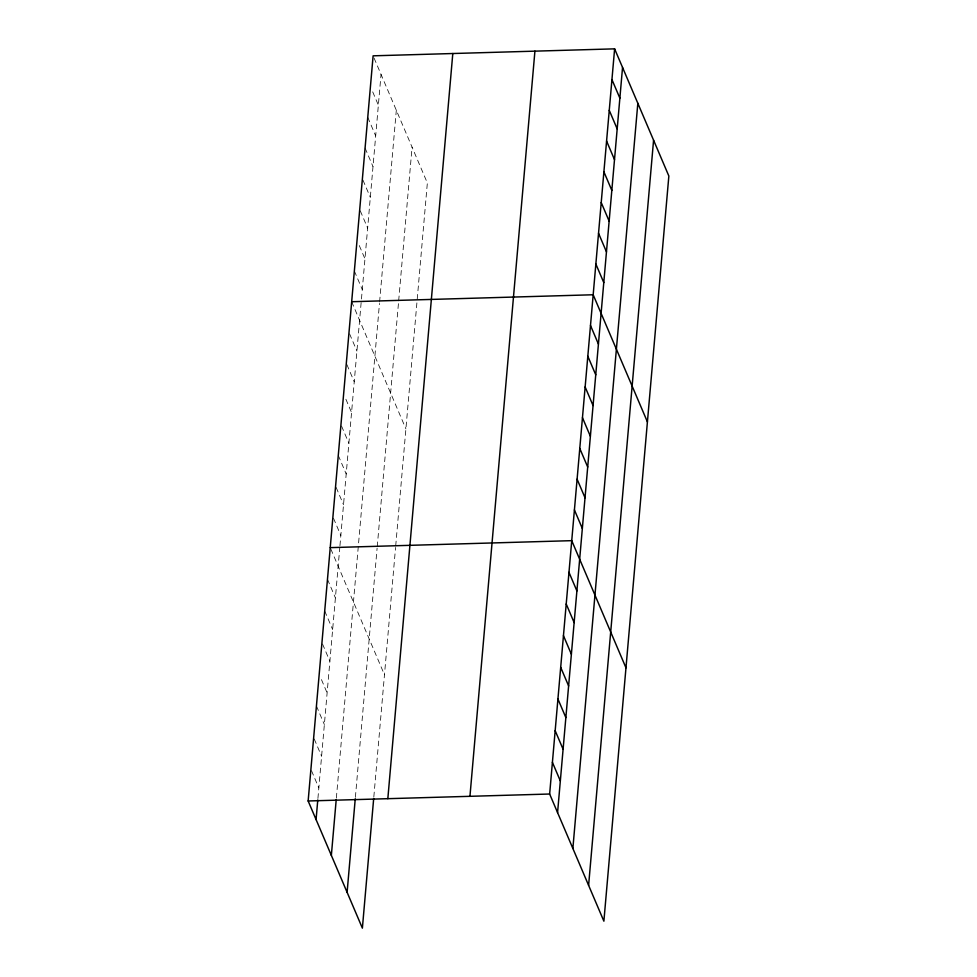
<?xml version="1.0" encoding="UTF-8"?>
<svg xmlns="http://www.w3.org/2000/svg" width="977" height="977" viewBox="0 0 977 977"><rect width="100%" height="100%" fill="white"/><g stroke="black" fill="none" stroke-linecap="round" stroke-linejoin="round"><path stroke-width="0.73" stroke-dasharray="4.88 3.66" d="M317.916 798.465L339.825 547.193M339.947 545.728L381.042 74.411M336.357 798.099L379.479 303.456M379.601 301.991L396.32 110.242M355.384 797.317L377.098 548.219M377.232 546.754L398.543 302.308M398.665 300.843L412.074 147.161M373.825 796.951L395.575 547.45M395.697 545.984L427.352 182.98L373.678 57.142M372.701 91.862L378.368 105.15M367.755 117.289L375.681 135.888M365.068 148.028L373.006 166.627M362.955 180.098L370.32 197.366M360.281 210.837L367.645 228.105M359.292 245.557L364.958 258.844M354.346 270.983L362.284 289.583M351.671 301.722L405.907 428.891M349.558 333.792L356.923 351.048M346.872 364.531L354.236 381.787M345.895 399.251L351.561 412.526M341.523 426.009L348.887 443.265M338.274 455.416L346.2 474.004M336.161 487.474L343.525 504.743M333.475 518.213L340.839 535.481M330.8 548.952L384.474 674.789M327.466 579.3L335.404 597.887M324.706 610.967L332.644 629.554M322.508 643.965L329.872 661.234M321.457 679.613L327.112 692.901M316.426 705.98L324.352 724.568M314.228 738.978L321.592 756.235M311.468 770.645L318.832 787.902"/><path stroke-width="1.47" d="M373.69 798.453L362.382 928.15L308.146 800.981L373.116 55.823L614.618 48.85L668.854 176.019L603.884 921.177L549.648 794.02L614.618 48.85M316.072 819.581L317.781 799.968M331.35 855.4L336.222 799.601M347.104 892.319L355.249 798.82M387.832 798.685L452.803 53.515M469.949 796.316L534.92 51.146M557.574 812.608L622.544 67.437M572.864 848.439L637.834 103.269M588.606 885.357L653.576 140.187M351.671 301.722L593.173 294.761L647.421 421.917M330.226 547.633L571.74 540.66L625.976 667.828M308.146 800.981L549.648 794.02M611.944 79.589L619.87 98.176M609.257 110.328L617.183 128.915M606.583 141.067L614.509 159.654M603.896 171.805L611.834 190.393M601.221 202.544L609.147 221.132M598.535 233.283L606.473 251.871M595.86 264.022L603.786 282.609M590.499 325.488L598.425 344.087M587.812 356.226L595.75 374.826M585.138 386.965L593.063 405.565M582.463 417.704L590.389 436.304M579.776 448.443L587.714 467.043M577.102 479.182L585.028 497.781M574.415 509.921L582.353 528.52M568.98 572.327L576.906 590.926M566.22 603.994L574.146 622.593M563.448 635.673L571.386 654.26M560.688 667.34L568.626 685.927M557.928 699.007L565.866 717.606M555.168 730.674L563.106 749.274M552.408 762.341L560.334 780.941"/></g></svg>
